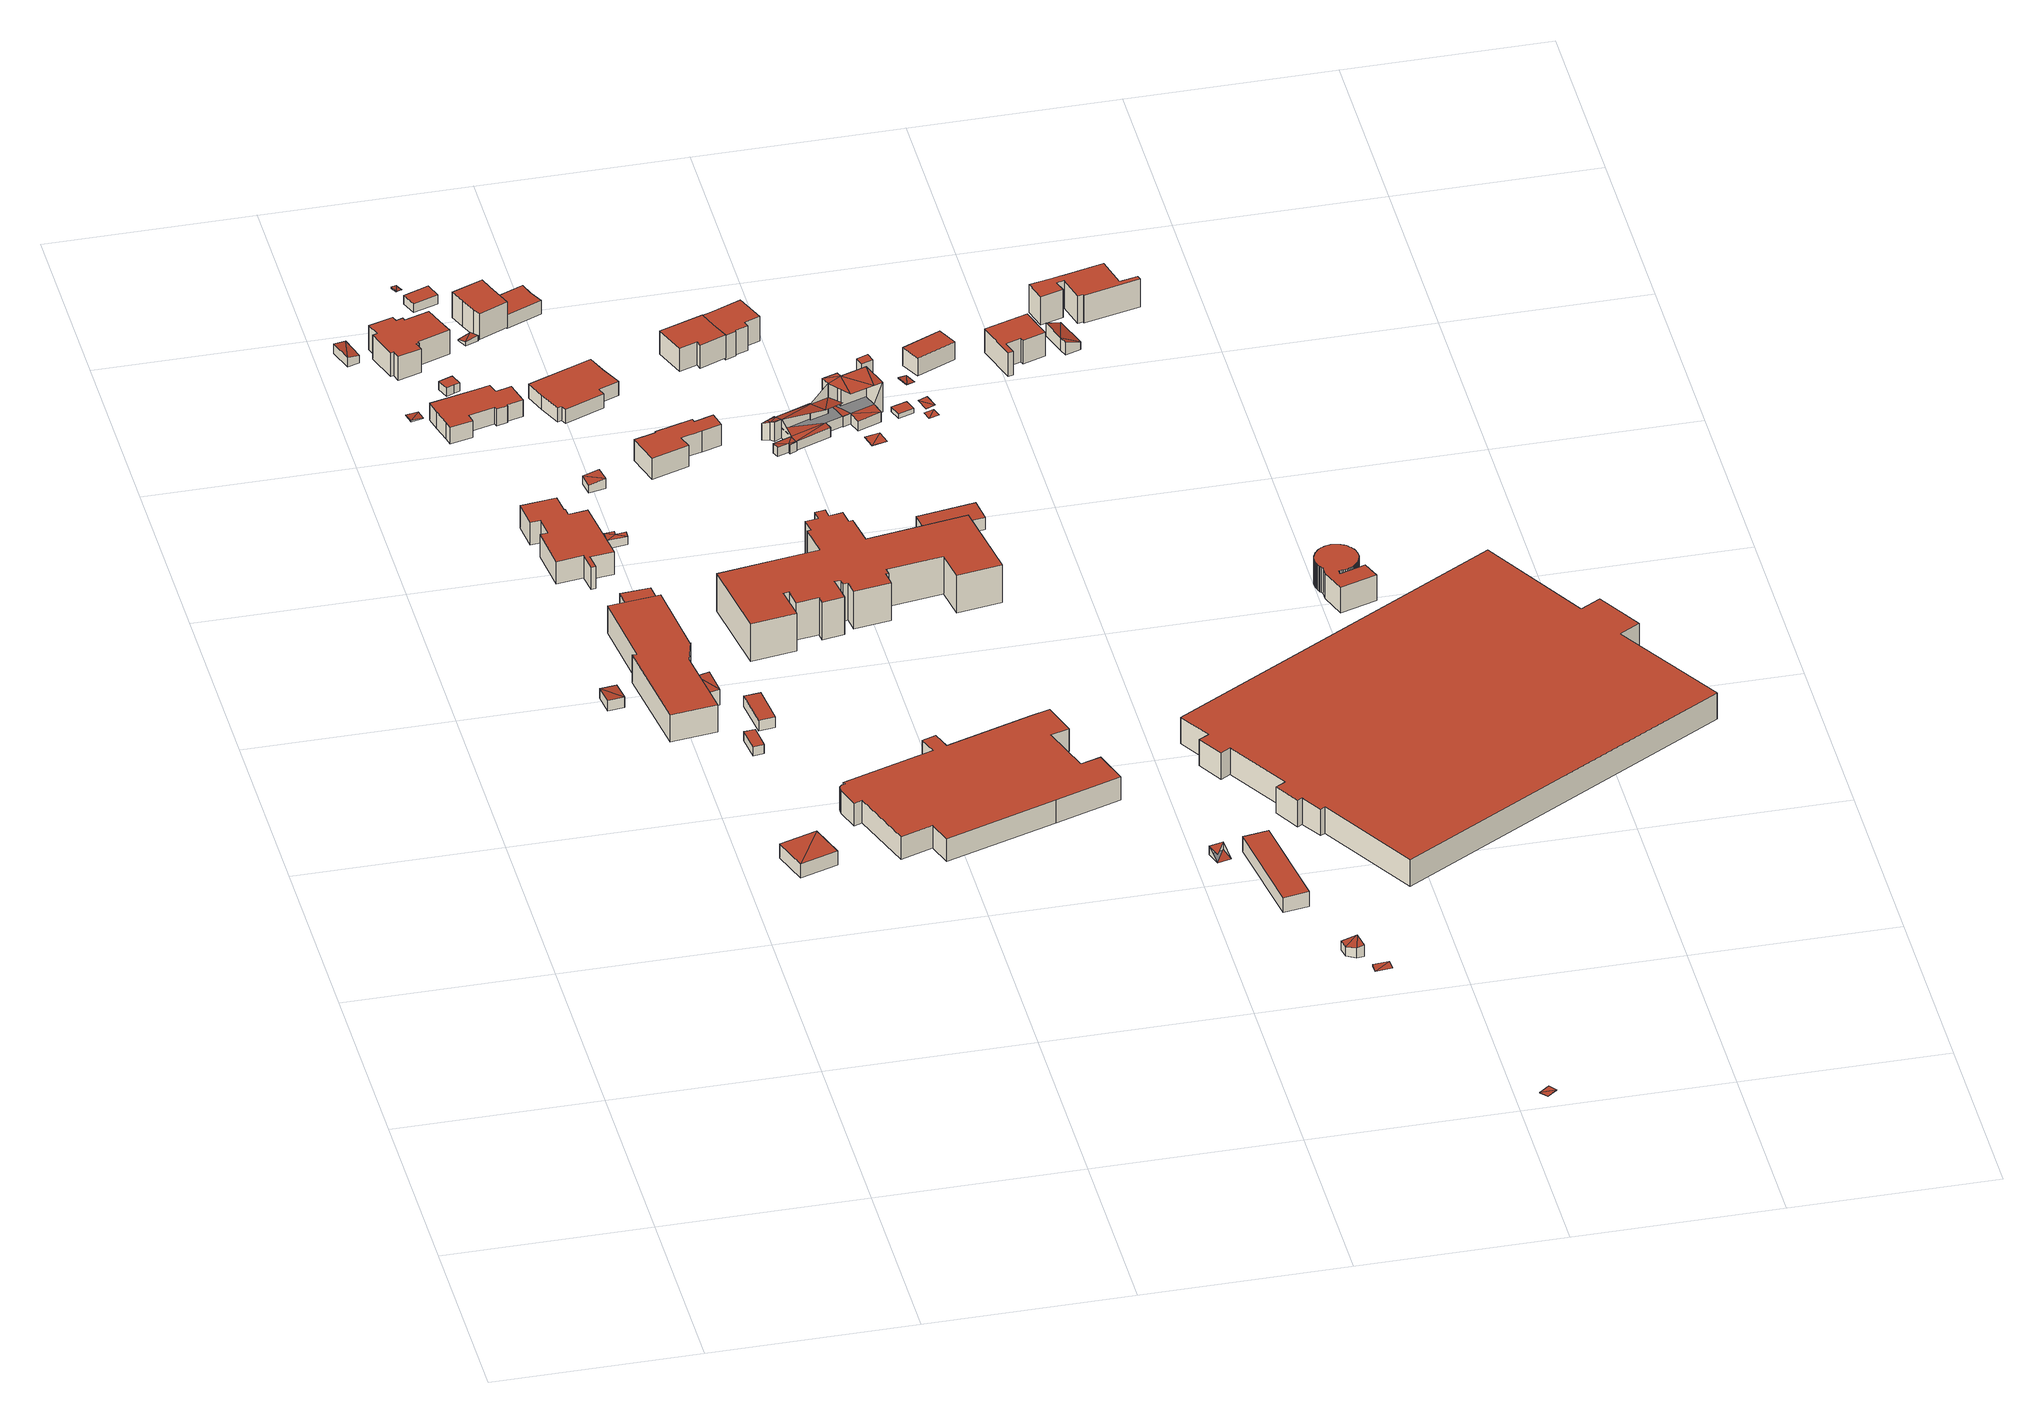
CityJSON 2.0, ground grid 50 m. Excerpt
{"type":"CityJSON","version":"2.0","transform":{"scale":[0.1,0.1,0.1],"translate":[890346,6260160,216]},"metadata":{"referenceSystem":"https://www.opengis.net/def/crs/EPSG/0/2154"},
"CityObjects":{
"building1":{"type":"Building","attributes":{"class":"Building"},"children":["building1-1"]},
"building1-1":{"type":"BuildingPart","parents":["building1"],"geometry":[{"type":"Solid","lod":"2.2","boundaries":[[[[0,1,2]],[[3,2,1]],[[4,5,6,7]],[[3,1,6,7]],[[1,0,5,6]],[[0,2,4,5]],[[2,3,7,4]]]],"semantics":{"surfaces":[{"type":"RoofSurface","rf_azimuth":97.78,"rf_slope":4.66},{"type":"GroundSurface"},{"type":"WallSurface","on_footprint_edge":true}],"values":[[0,0,1,2,2,2,2]]}}]},
"building2":{"type":"Building","attributes":{"class":"Building"},"children":["building2-1"]},
"building2-1":{"type":"BuildingPart","parents":["building2"],"geometry":[{"type":"Solid","lod":"2.2","boundaries":[[[[8,9,10]],[[11,8,10]],[[12,13,14,15]],[[10,9,14,15]],[[9,8,13,14]],[[8,11,12,13]],[[11,10,15,12]]]],"semantics":{"surfaces":[{"type":"RoofSurface","rf_azimuth":19.85,"rf_slope":8.14},{"type":"GroundSurface"},{"type":"WallSurface","on_footprint_edge":true}],"values":[[0,0,1,2,2,2,2]]}}]},
"building3":{"type":"Building","attributes":{"class":"Building"},"children":["building3-1"]},
"building3-1":{"type":"BuildingPart","parents":["building3"],"geometry":[{"type":"Solid","lod":"2.2","boundaries":[[[[16,17,18]],[[19,18,17]],[[20,21,22,23]],[[19,17,22,23]],[[17,16,21,22]],[[16,18,20,21]],[[18,19,23,20]]]],"semantics":{"surfaces":[{"type":"RoofSurface","rf_azimuth":332.41,"rf_slope":0.535},{"type":"GroundSurface"},{"type":"WallSurface","on_footprint_edge":true}],"values":[[0,0,1,2,2,2,2]]}}]},
"building4":{"type":"Building","attributes":{"class":"Building"},"children":["building4-1"]},
"building4-1":{"type":"BuildingPart","parents":["building4"],"geometry":[{"type":"Solid","lod":"2.2","boundaries":[[[[24,25,26]],[[27,24,26]],[[28,29,30,31]],[[26,25,30,31]],[[25,24,29,30]],[[24,27,28,29]],[[27,26,31,28]]]],"semantics":{"surfaces":[{"type":"RoofSurface","rf_azimuth":65.72,"rf_slope":3.97},{"type":"GroundSurface"},{"type":"WallSurface","on_footprint_edge":true}],"values":[[0,0,1,2,2,2,2]]}}]},
"building5":{"type":"Building","attributes":{"class":"Building"},"children":["building5-1"]},
"building5-1":{"type":"BuildingPart","parents":["building5"],"geometry":[{"type":"Solid","lod":"2.2","boundaries":[[[[32,33,34,35,36,37,38,39,40]],[[41,42,43,44,45,46,47,48,49]],[[49,48,39,40]],[[48,47,38,39]],[[47,46,37,38]],[[46,45,36,37]],[[45,44,35,36]],[[44,43,34,35]],[[43,42,33,34]],[[42,41,32,33]],[[41,49,40,32]]]],"semantics":{"surfaces":[{"type":"GroundSurface"},{"type":"RoofSurface"},{"type":"WallSurface","on_footprint_edge":true}],"values":[[0,1,2,2,2,2,2,2,2,2,2]]}}]},
"building6":{"type":"Building","attributes":{"class":"Building"},"children":["building6-1"]},
"building6-1":{"type":"BuildingPart","parents":["building6"],"geometry":[{"type":"Solid","lod":"2.2","boundaries":[[[[50,51,52,53,54,55,56,57,58,59,60,61,62,63,64,65]],[[66,67,68,69,70,71,72,73,74,75,76,77,78,79,80,81]],[[81,80,64,65]],[[80,79,63,64]],[[79,78,62,63]],[[78,77,61,62]],[[77,76,60,61]],[[76,75,59,60]],[[75,74,58,59]],[[74,73,57,58]],[[73,72,56,57]],[[72,71,55,56]],[[71,70,54,55]],[[70,69,53,54]],[[69,68,52,53]],[[68,67,51,52]],[[67,66,50,51]],[[66,81,65,50]]]],"semantics":{"surfaces":[{"type":"GroundSurface"},{"type":"RoofSurface"},{"type":"WallSurface","on_footprint_edge":true}],"values":[[0,1,2,2,2,2,2,2,2,2,2,2,2,2,2,2,2,2]]}}]},
"building7":{"type":"Building","attributes":{"class":"Building"},"children":["building7-1"]},
"building7-1":{"type":"BuildingPart","parents":["building7"],"geometry":[{"type":"Solid","lod":"2.2","boundaries":[[[[82,83,84,85]],[[86,87,88,89]],[[89,88,84,85]],[[88,87,83,84]],[[87,86,82,83]],[[86,89,85,82]]]],"semantics":{"surfaces":[{"type":"GroundSurface"},{"type":"RoofSurface"},{"type":"WallSurface","on_footprint_edge":true}],"values":[[0,1,2,2,2,2]]}}]},
"building8":{"type":"Building","attributes":{"class":"Building"},"children":["building8-1"]},
"building8-1":{"type":"BuildingPart","parents":["building8"],"geometry":[{"type":"Solid","lod":"2.2","boundaries":[[[[90,91,92]],[[93,90,92]],[[94,95,96,97]],[[92,91,96,97]],[[91,90,95,96]],[[90,93,94,95]],[[93,92,97,94]]]],"semantics":{"surfaces":[{"type":"RoofSurface","rf_azimuth":195.61,"rf_slope":5.98},{"type":"GroundSurface"},{"type":"WallSurface","on_footprint_edge":true}],"values":[[0,0,1,2,2,2,2]]}}]},
"building9":{"type":"Building","attributes":{"class":"Building"},"children":["building9-1"]},
"building9-1":{"type":"BuildingPart","parents":["building9"],"geometry":[{"type":"Solid","lod":"2.2","boundaries":[[[[98,99,100,101]],[[102,103,104,105]],[[105,104,100,101]],[[104,103,99,100]],[[103,102,98,99]],[[102,105,101,98]]]],"semantics":{"surfaces":[{"type":"GroundSurface"},{"type":"RoofSurface"},{"type":"WallSurface","on_footprint_edge":true}],"values":[[0,1,2,2,2,2]]}}]},
"building10":{"type":"Building","attributes":{"class":"Building"},"children":["building10-1"]},
"building10-1":{"type":"BuildingPart","parents":["building10"],"geometry":[{"type":"Solid","lod":"2.2","boundaries":[[[[106,107,108,109,110,111,112,113,114,115,116,117,118,119,120]],[[121,122,123,124,125,126,127,128,129,130,131,132,133,134,135]],[[135,134,119,120]],[[134,133,118,119]],[[133,132,117,118]],[[132,131,116,117]],[[131,130,115,116]],[[130,129,114,115]],[[129,128,113,114]],[[128,127,112,113]],[[127,126,111,112]],[[126,125,110,111]],[[125,124,109,110]],[[124,123,108,109]],[[123,122,107,108]],[[122,121,106,107]],[[121,135,120,106]]]],"semantics":{"surfaces":[{"type":"GroundSurface"},{"type":"RoofSurface"},{"type":"WallSurface","on_footprint_edge":true}],"values":[[0,1,2,2,2,2,2,2,2,2,2,2,2,2,2,2,2]]}}]},
"building11":{"type":"Building","attributes":{"class":"Building"},"children":["building11-1"]},
"building11-1":{"type":"BuildingPart","parents":["building11"],"geometry":[{"type":"Solid","lod":"2.2","boundaries":[[[[136,137,138,139,140,141,142,143,144,145,146,147,148,149,150,151,152]],[[153,154,155,156,157,158,159,160,161,162,163,164,165,166,167,168,169]],[[169,168,151,152]],[[168,167,150,151]],[[167,166,149,150]],[[166,165,148,149]],[[165,164,147,148]],[[164,163,146,147]],[[163,162,145,146]],[[162,161,144,145]],[[161,160,143,144]],[[160,159,142,143]],[[159,158,141,142]],[[158,157,140,141]],[[157,156,139,140]],[[156,155,138,139]],[[155,154,137,138]],[[154,153,136,137]],[[153,169,152,136]]]],"semantics":{"surfaces":[{"type":"GroundSurface"},{"type":"RoofSurface"},{"type":"WallSurface","on_footprint_edge":true}],"values":[[0,1,2,2,2,2,2,2,2,2,2,2,2,2,2,2,2,2,2]]}}]},
"building12":{"type":"Building","attributes":{"class":"Building"},"children":["building12-1"]},
"building12-1":{"type":"BuildingPart","parents":["building12"],"geometry":[{"type":"Solid","lod":"2.2","boundaries":[[[[170,171,172,173,174,175]],[[176,177,178,179,180,181]],[[181,180,174,175]],[[180,179,173,174]],[[179,178,172,173]],[[178,177,171,172]],[[177,176,170,171]],[[176,181,175,170]]]],"semantics":{"surfaces":[{"type":"GroundSurface"},{"type":"RoofSurface"},{"type":"WallSurface","on_footprint_edge":true}],"values":[[0,1,2,2,2,2,2,2]]}}]},
"building13":{"type":"Building","attributes":{"class":"Building"},"children":["building13-1"]},
"building13-1":{"type":"BuildingPart","parents":["building13"],"geometry":[{"type":"Solid","lod":"2.2","boundaries":[[[[182,183,184,185]],[[186,187,188,189]],[[189,188,184,185]],[[188,187,183,184]],[[187,186,182,183]],[[186,189,185,182]]]],"semantics":{"surfaces":[{"type":"GroundSurface"},{"type":"RoofSurface"},{"type":"WallSurface","on_footprint_edge":true}],"values":[[0,1,2,2,2,2]]}}]},
"building14":{"type":"Building","attributes":{"class":"Building"},"children":["building14-1"]},
"building14-1":{"type":"BuildingPart","parents":["building14"],"geometry":[{"type":"Solid","lod":"2.2","boundaries":[[[[190,191,192]],[[193,192,191]],[[194,192,195]],[[193,195,192]],[[196,197,198,199,200,201]],[[193,191,200,201]],[[191,190,199,200]],[[190,192,198,199]],[[192,194,197,198]],[[194,195,196,197]],[[195,193,201,196]]]],"semantics":{"surfaces":[{"type":"RoofSurface","rf_azimuth":277.29,"rf_slope":13.45},{"type":"GroundSurface"},{"type":"WallSurface","on_footprint_edge":true}],"values":[[0,0,0,0,1,2,2,2,2,2,2]]}}]},
"building15":{"type":"Building","attributes":{"class":"Building"},"children":["building15-1"]},
"building15-1":{"type":"BuildingPart","parents":["building15"],"geometry":[{"type":"Solid","lod":"2.2","boundaries":[[[[202,203,204]],[[205,202,204]],[[206,207,208,209]],[[204,203,208,209]],[[203,202,207,208]],[[202,205,206,207]],[[205,204,209,206]]]],"semantics":{"surfaces":[{"type":"RoofSurface","rf_azimuth":346.19,"rf_slope":13.43},{"type":"GroundSurface"},{"type":"WallSurface","on_footprint_edge":true}],"values":[[0,0,1,2,2,2,2]]}}]},
"building16":{"type":"Building","attributes":{"class":"Building"},"children":["building16-1"]},
"building16-1":{"type":"BuildingPart","parents":["building16"],"geometry":[{"type":"Solid","lod":"2.2","boundaries":[[[[210,211,212,213]],[[214,215,216,217]],[[217,216,212,213]],[[216,215,211,212]],[[215,214,210,211]],[[214,217,213,210]]]],"semantics":{"surfaces":[{"type":"GroundSurface"},{"type":"RoofSurface"},{"type":"WallSurface","on_footprint_edge":true}],"values":[[0,1,2,2,2,2]]}}]},
"building17":{"type":"Building","attributes":{"class":"Building"},"children":["building17-1"]},
"building17-1":{"type":"BuildingPart","parents":["building17"],"geometry":[{"type":"Solid","lod":"2.2","boundaries":[[[[218,219,220]],[[221,220,219]],[[222,223,224,225]],[[221,219,224,225]],[[219,218,223,224]],[[218,220,222,223]],[[220,221,225,222]]]],"semantics":{"surfaces":[{"type":"RoofSurface","rf_azimuth":196.3,"rf_slope":8.79},{"type":"GroundSurface"},{"type":"WallSurface","on_footprint_edge":true}],"values":[[0,0,1,2,2,2,2]]}}]},
"building18":{"type":"Building","attributes":{"class":"Building"},"children":["building18-1"]},
"building18-1":{"type":"BuildingPart","parents":["building18"],"geometry":[{"type":"Solid","lod":"2.2","boundaries":[[[[226,227,228]],[[229,228,227]],[[230,231,232,233]],[[229,227,232,233]],[[227,226,231,232]],[[226,228,230,231]],[[228,229,233,230]]]],"semantics":{"surfaces":[{"type":"RoofSurface","rf_azimuth":140.01,"rf_slope":16.34},{"type":"GroundSurface"},{"type":"WallSurface","on_footprint_edge":true}],"values":[[0,0,1,2,2,2,2]]}}]},
"building19":{"type":"Building","attributes":{"class":"Building"},"children":["building19-1"]},
"building19-1":{"type":"BuildingPart","parents":["building19"],"geometry":[{"type":"Solid","lod":"2.2","boundaries":[[[[234,235,236,237,238,239,240]],[[241,242,243,244,245,246,247]],[[247,246,239,240]],[[246,245,238,239]],[[245,244,237,238]],[[244,243,236,237]],[[243,242,235,236]],[[242,241,234,235]],[[241,247,240,234]]]],"semantics":{"surfaces":[{"type":"GroundSurface"},{"type":"RoofSurface"},{"type":"WallSurface","on_footprint_edge":true}],"values":[[0,1,2,2,2,2,2,2,2]]}}]},
"building20":{"type":"Building","attributes":{"class":"Building"},"children":["building20-1"]},
"building20-1":{"type":"BuildingPart","parents":["building20"],"geometry":[{"type":"Solid","lod":"2.2","boundaries":[[[[248,249,250,251,252,253,254,255,256,257]],[[258,259,260,261,262,263,264,265,266,267]],[[267,266,256,257]],[[266,265,255,256]],[[265,264,254,255]],[[264,263,253,254]],[[263,262,252,253]],[[262,261,251,252]],[[261,260,250,251]],[[260,259,249,250]],[[259,258,248,249]],[[258,267,257,248]]]],"semantics":{"surfaces":[{"type":"GroundSurface"},{"type":"RoofSurface"},{"type":"WallSurface","on_footprint_edge":true}],"values":[[0,1,2,2,2,2,2,2,2,2,2,2]]}}]},
"building21":{"type":"Building","attributes":{"class":"Building"},"children":["building21-1"]},
"building21-1":{"type":"BuildingPart","parents":["building21"],"geometry":[{"type":"Solid","lod":"2.2","boundaries":[[[[268,269,270,271,272]],[[273,274,275,276,277]],[[277,276,271,272]],[[276,275,270,271]],[[275,274,269,270]],[[274,273,268,269]],[[273,277,272,268]]]],"semantics":{"surfaces":[{"type":"GroundSurface"},{"type":"RoofSurface"},{"type":"WallSurface","on_footprint_edge":true}],"values":[[0,1,2,2,2,2,2]]}}]},
"building22":{"type":"Building","attributes":{"class":"Building"},"children":["building22-1"]},
"building22-1":{"type":"BuildingPart","parents":["building22"],"geometry":[{"type":"Solid","lod":"2.2","boundaries":[[[[278,279,280,281,282,283,284,285,286,287,288,289,290,291,292,293,294,295,296,297,298,299,300,301,302]],[[303,304,305,306,307,308,309,310,311,312,313,314,315,316,317,318,319,320,321,322,323,324,325,326,327]],[[327,326,301,302]],[[326,325,300,301]],[[325,324,299,300]],[[324,323,298,299]],[[323,322,297,298]],[[322,321,296,297]],[[321,320,295,296]],[[320,319,294,295]],[[319,318,293,294]],[[318,317,292,293]],[[317,316,291,292]],[[316,315,290,291]],[[315,314,289,290]],[[314,313,288,289]],[[313,312,287,288]],[[312,311,286,287]],[[311,310,285,286]],[[310,309,284,285]],[[309,308,283,284]],[[308,307,282,283]],[[307,306,281,282]],[[306,305,280,281]],[[305,304,279,280]],[[304,303,278,279]],[[303,327,302,278]]]],"semantics":{"surfaces":[{"type":"GroundSurface"},{"type":"RoofSurface"},{"type":"WallSurface","on_footprint_edge":true}],"values":[[0,1,2,2,2,2,2,2,2,2,2,2,2,2,2,2,2,2,2,2,2,2,2,2,2,2,2]]}}]},
"building23":{"type":"Building","attributes":{"class":"Building"},"children":["building23-1"]},
"building23-1":{"type":"BuildingPart","parents":["building23"],"geometry":[{"type":"Solid","lod":"2.2","boundaries":[[[[328,329,330,331,332,333,334,335,336,337,338]],[[339,340,341,342,343,344,345,346,347,348,349]],[[349,348,337,338]],[[348,347,336,337]],[[347,346,335,336]],[[346,345,334,335]],[[345,344,333,334]],[[344,343,332,333]],[[343,342,331,332]],[[342,341,330,331]],[[341,340,329,330]],[[340,339,328,329]],[[339,349,338,328]]]],"semantics":{"surfaces":[{"type":"GroundSurface"},{"type":"RoofSurface"},{"type":"WallSurface","on_footprint_edge":true}],"values":[[0,1,2,2,2,2,2,2,2,2,2,2,2]]}}]},
"building24":{"type":"Building","attributes":{"class":"Building"},"children":["building24-1"]},
"building24-1":{"type":"BuildingPart","parents":["building24"],"geometry":[{"type":"Solid","lod":"2.2","boundaries":[[[[350,351,352,353,354,355,356,357,358,359,360,361,362,363,364,365,366,367,368,369,370,371,372,373,374,375,376,377,378,379,380,381,382,383]],[[384,385,386,387,388,389,390,391,392,393,394,395,396,397,398,399,400,401,402,403,404,405,406,407,408,409,410,411,412,413,414,415,416,417]],[[417,416,382,383]],[[416,415,381,382]],[[415,414,380,381]],[[414,413,379,380]],[[413,412,378,379]],[[412,411,377,378]],[[411,410,376,377]],[[410,409,375,376]],[[409,408,374,375]],[[408,407,373,374]],[[407,406,372,373]],[[406,405,371,372]],[[405,404,370,371]],[[404,403,369,370]],[[403,402,368,369]],[[402,401,367,368]],[[401,400,366,367]],[[400,399,365,366]],[[399,398,364,365]],[[398,397,363,364]],[[397,396,362,363]],[[396,395,361,362]],[[395,394,360,361]],[[394,393,359,360]],[[393,392,358,359]],[[392,391,357,358]],[[391,390,356,357]],[[390,389,355,356]],[[389,388,354,355]],[[388,387,353,354]],[[387,386,352,353]],[[386,385,351,352]],[[385,384,350,351]],[[384,417,383,350]]]],"semantics":{"surfaces":[{"type":"GroundSurface"},{"type":"RoofSurface"},{"type":"WallSurface","on_footprint_edge":true}],"values":[[0,1,2,2,2,2,2,2,2,2,2,2,2,2,2,2,2,2,2,2,2,2,2,2,2,2,2,2,2,2,2,2,2,2,2,2]]}}]},
"building25":{"type":"Building","attributes":{"class":"Building"},"children":["building25-1"]},
"building25-1":{"type":"BuildingPart","parents":["building25"],"geometry":[{"type":"Solid","lod":"2.2","boundaries":[[[[418,419,420,421,422,423,424]],[[425,426,427,428,429,430,431]],[[431,430,423,424]],[[430,429,422,423]],[[429,428,421,422]],[[428,427,420,421]],[[427,426,419,420]],[[426,425,418,419]],[[425,431,424,418]]]],"semantics":{"surfaces":[{"type":"GroundSurface"},{"type":"RoofSurface"},{"type":"WallSurface","on_footprint_edge":true}],"values":[[0,1,2,2,2,2,2,2,2]]}}]},
"building26":{"type":"Building","attributes":{"class":"Building"},"children":["building26-1"]},
"building26-1":{"type":"BuildingPart","parents":["building26"],"geometry":[{"type":"Solid","lod":"2.2","boundaries":[[[[432,433,434]],[[435,432,436]],[[434,436,432]],[[437,434,433]],[[438,439,440,441,442,443]],[[437,433,442,443]],[[433,432,441,442]],[[432,435,440,441]],[[435,436,439,440]],[[436,434,438,439]],[[434,437,443,438]]]],"semantics":{"surfaces":[{"type":"RoofSurface","rf_azimuth":38.05,"rf_slope":1.56},{"type":"GroundSurface"},{"type":"WallSurface","on_footprint_edge":true}],"values":[[0,0,0,0,1,2,2,2,2,2,2]]}}]},
"building27":{"type":"Building","attributes":{"class":"Building"},"children":["building27-1"]},
"building27-1":{"type":"BuildingPart","parents":["building27"],"geometry":[{"type":"Solid","lod":"2.2","boundaries":[[[[444,445,446,447,448,449,450,451,452,453]],[[454,455,456,457,458,459,460,461,462,463]],[[463,462,452,453]],[[462,461,451,452]],[[461,460,450,451]],[[460,459,449,450]],[[459,458,448,449]],[[458,457,447,448]],[[457,456,446,447]],[[456,455,445,446]],[[455,454,444,445]],[[454,463,453,444]]]],"semantics":{"surfaces":[{"type":"GroundSurface"},{"type":"RoofSurface"},{"type":"WallSurface","on_footprint_edge":true}],"values":[[0,1,2,2,2,2,2,2,2,2,2,2]]}}]},
"building28":{"type":"Building","attributes":{"class":"Building"},"children":["building28-1"]},
"building28-1":{"type":"BuildingPart","parents":["building28"],"geometry":[{"type":"MultiSurface","lod":"2.2","boundaries":[[[464,465,466]],[[467,468,469]],[[470,464,465,471]],[[469,465,471]],[[467,470,464]],[[467,469,471,470]]],"semantics":{"surfaces":[{"type":"RoofSurface","rf_azimuth":292.43,"rf_slope":3.15},{"type":"RoofSurface","rf_azimuth":84.95,"rf_slope":1.72},{"type":"GroundSurface"},{"type":"WallSurface","on_footprint_edge":true}],"values":[0,1,2,3,3,3]}}]},
"building29":{"type":"Building","attributes":{"class":"Building"},"children":["building29-1"]},
"building29-1":{"type":"BuildingPart","parents":["building29"],"geometry":[{"type":"MultiSurface","lod":"2.2","boundaries":[[[472,473,474]],[[475,474,473]],[[476,477,478]],[[474,478,477]],[[479,480,481]],[[482,481,480]],[[474,483,478]],[[483,474,475]],[[484,480,485]],[[486,485,480]],[[487,488,489]],[[490,491,492]],[[492,491,493]],[[494,492,495]],[[495,492,496]],[[497,496,493]],[[498,496,497]],[[492,493,496]],[[493,491,499]],[[500,501,502]],[[503,500,504]],[[505,504,506]],[[506,504,502]],[[507,506,502]],[[489,488,501]],[[500,502,504]],[[508,502,501]],[[501,500,489]],[[509,510,511,512,513,514,515,516,517,518,519,520,521,522,523,524,525,526,527,528,529,530,531,532,533,534,535,536,537,538]],[[475,473,537,538]],[[473,472,536,537]],[[472,474,535,536]],[[474,477,534,535]],[[477,476,533,534]],[[476,479,532,533]],[[479,481,531,532]],[[481,482,530,531]],[[482,480,529,530]],[[480,484,528,529]],[[484,485,527,528]],[[485,491,526,527]],[[491,490,525,526]],[[490,492,524,525]],[[492,494,523,524]],[[494,495,522,523]],[[495,496,521,522]],[[496,498,520,521]],[[498,497,519,520]],[[497,493,518,519]],[[493,500,517,518]],[[500,503,516,517]],[[503,504,515,516]],[[504,505,514,515]],[[505,506,513,514]],[[506,507,512,513]],[[507,502,511,512]],[[502,508,510,511]],[[508,501,509,510]],[[501,475,538,509]]],"semantics":{"surfaces":[{"type":"RoofSurface","rf_azimuth":333.75,"rf_slope":0.345},{"type":"RoofSurface","rf_azimuth":268.95,"rf_slope":2.36},{"type":"RoofSurface","rf_azimuth":111.03,"rf_slope":18.7},{"type":"GroundSurface"},{"type":"WallSurface","on_footprint_edge":true}],"values":[0,0,0,0,1,1,0,0,1,1,2,1,1,1,1,1,1,1,1,2,2,2,2,2,2,2,2,2,3,4,4,4,4,4,4,4,4,4,4,4,4,4,4,4,4,4,4,4,4,4,4,4,4,4,4,4,4,4,4]}}]},
"building30":{"type":"Building","attributes":{"class":"Building"},"children":["building30-1"]},
"building30-1":{"type":"BuildingPart","parents":["building30"],"geometry":[{"type":"Solid","lod":"2.2","boundaries":[[[[539,540,541,542]],[[543,544,545,546]],[[546,545,541,542]],[[545,544,540,541]],[[544,543,539,540]],[[543,546,542,539]]]],"semantics":{"surfaces":[{"type":"GroundSurface"},{"type":"RoofSurface"},{"type":"WallSurface","on_footprint_edge":true}],"values":[[0,1,2,2,2,2]]}}]},
"building31":{"type":"Building","attributes":{"class":"Building"},"children":["building31-1"]},
"building31-1":{"type":"BuildingPart","parents":["building31"],"geometry":[{"type":"Solid","lod":"2.2","boundaries":[[[[547,548,549]],[[550,547,549]],[[551,549,548]],[[552,553,554,555,556]],[[551,548,555,556]],[[548,547,554,555]],[[547,550,553,554]],[[550,549,552,553]],[[549,551,556,552]]]],"semantics":{"surfaces":[{"type":"RoofSurface","rf_azimuth":191.04,"rf_slope":10.01},{"type":"GroundSurface"},{"type":"WallSurface","on_footprint_edge":true}],"values":[[0,0,0,1,2,2,2,2,2]]}}]},
"building32":{"type":"Building","attributes":{"class":"Building"},"children":["building32-1"]},
"building32-1":{"type":"BuildingPart","parents":["building32"],"geometry":[{"type":"Solid","lod":"2.2","boundaries":[[[[557,558,559,560]],[[561,562,563,564]],[[564,563,559,560]],[[563,562,558,559]],[[562,561,557,558]],[[561,564,560,557]]]],"semantics":{"surfaces":[{"type":"GroundSurface"},{"type":"RoofSurface"},{"type":"WallSurface","on_footprint_edge":true}],"values":[[0,1,2,2,2,2]]}}]},
"building33":{"type":"Building","attributes":{"class":"Building"},"children":["building33-1"]},
"building33-1":{"type":"BuildingPart","parents":["building33"],"geometry":[{"type":"Solid","lod":"2.2","boundaries":[[[[565,566,567]],[[568,567,566]],[[567,569,570,568]],[[566,570,568]],[[566,565,569,570]],[[565,567,569]]]],"semantics":{"surfaces":[{"type":"RoofSurface","rf_azimuth":17.68,"rf_slope":1.48},{"type":"GroundSurface"},{"type":"WallSurface","on_footprint_edge":true}],"values":[[0,0,1,2,2,2]]}}]},
"building34":{"type":"Building","attributes":{"class":"Building"},"children":["building34-1"]},
"building34-1":{"type":"BuildingPart","parents":["building34"],"geometry":[{"type":"Solid","lod":"2.2","boundaries":[[[[571,572,573]],[[574,573,572]],[[575,576,572,574]],[[571,576,572]],[[571,573,575,576]],[[573,574,575]]]],"semantics":{"surfaces":[{"type":"RoofSurface","rf_azimuth":277.2,"rf_slope":9.23},{"type":"GroundSurface"},{"type":"WallSurface","on_footprint_edge":true}],"values":[[0,0,1,2,2,2]]}}]},
"building35":{"type":"Building","attributes":{"class":"Building"},"children":["building35-1"]},
"building35-1":{"type":"BuildingPart","parents":["building35"],"geometry":[{"type":"Solid","lod":"2.2","boundaries":[[[[577,578,579,580]],[[581,582,583,584]],[[584,583,579,580]],[[583,582,578,579]],[[582,581,577,578]],[[581,584,580,577]]]],"semantics":{"surfaces":[{"type":"GroundSurface"},{"type":"RoofSurface"},{"type":"WallSurface","on_footprint_edge":true}],"values":[[0,1,2,2,2,2]]}}]},
"building36":{"type":"Building","attributes":{"class":"Building"},"children":["building36-1"]},
"building36-1":{"type":"BuildingPart","parents":["building36"],"geometry":[{"type":"Solid","lod":"2.2","boundaries":[[[[585,586,587]],[[588,585,587]],[[589,590,591,592]],[[587,586,591,592]],[[586,585,590,591]],[[585,588,589,590]],[[588,587,592,589]]]],"semantics":{"surfaces":[{"type":"RoofSurface","rf_azimuth":48.36,"rf_slope":1.05},{"type":"GroundSurface"},{"type":"WallSurface","on_footprint_edge":true}],"values":[[0,0,1,2,2,2,2]]}}]},
"building37":{"type":"Building","attributes":{"class":"Building"},"children":["building37-1"]},
"building37-1":{"type":"BuildingPart","parents":["building37"],"geometry":[{"type":"Solid","lod":"2.2","boundaries":[[[[593,594,595,596]],[[597,598,599,600]],[[600,599,595,596]],[[599,598,594,595]],[[598,597,593,594]],[[597,600,596,593]]]],"semantics":{"surfaces":[{"type":"GroundSurface"},{"type":"RoofSurface"},{"type":"WallSurface","on_footprint_edge":true}],"values":[[0,1,2,2,2,2]]}}]},
"building38":{"type":"Building","attributes":{"class":"Building"},"children":["building38-1"]},
"building38-1":{"type":"BuildingPart","parents":["building38"],"geometry":[{"type":"Solid","lod":"2.2","boundaries":[[[[601,602,603]],[[604,601,603]],[[605,601,606,607]],[[603,602,606,607]],[[602,601,606]],[[604,605,601]],[[604,603,607,605]]]],"semantics":{"surfaces":[{"type":"RoofSurface","rf_azimuth":6.1,"rf_slope":6.39},{"type":"GroundSurface"},{"type":"WallSurface","on_footprint_edge":true}],"values":[[0,0,1,2,2,2,2]]}}]},
"building39":{"type":"Building","attributes":{"class":"Building"},"children":["building39-1"]},
"building39-1":{"type":"BuildingPart","parents":["building39"],"geometry":[{"type":"MultiSurface","lod":"2.2","boundaries":[[[608,609,610]],[[611,610,609]],[[610,608,609,611]]],"semantics":{"surfaces":[{"type":"RoofSurface","rf_azimuth":285.58,"rf_slope":0.466},{"type":"GroundSurface"}],"values":[0,0,1]}}]},
"building40":{"type":"Building","attributes":{"class":"Building"},"children":["building40-1"]},
"building40-1":{"type":"BuildingPart","parents":["building40"],"geometry":[{"type":"Solid","lod":"2.2","boundaries":[[[[612,613,614]],[[615,614,613]],[[616,617,613,615]],[[612,617,613]],[[612,614,616,617]],[[614,615,616]]]],"semantics":{"surfaces":[{"type":"RoofSurface","rf_azimuth":197.64,"rf_slope":3.92},{"type":"GroundSurface"},{"type":"WallSurface","on_footprint_edge":true}],"values":[[0,0,1,2,2,2]]}}]},
"building41":{"type":"Building","attributes":{"class":"Building"},"children":["building41-1"]},
"building41-1":{"type":"BuildingPart","parents":["building41"],"geometry":[{"type":"Solid","lod":"2.2","boundaries":[[[[618,619,620,621]],[[622,623,624,625]],[[625,624,620,621]],[[624,623,619,620]],[[623,622,618,619]],[[622,625,621,618]]]],"semantics":{"surfaces":[{"type":"GroundSurface"},{"type":"RoofSurface"},{"type":"WallSurface","on_footprint_edge":true}],"values":[[0,1,2,2,2,2]]}}]},
"building42":{"type":"Building","attributes":{"class":"Building"},"children":["building42-1"]},
"building42-1":{"type":"BuildingPart","parents":["building42"],"geometry":[{"type":"Solid","lod":"2.2","boundaries":[[[[626,627,628,629,630,631,632,633]],[[634,635,636,637,638,639,640,641]],[[641,640,632,633]],[[640,639,631,632]],[[639,638,630,631]],[[638,637,629,630]],[[637,636,628,629]],[[636,635,627,628]],[[635,634,626,627]],[[634,641,633,626]]]],"semantics":{"surfaces":[{"type":"GroundSurface"},{"type":"RoofSurface"},{"type":"WallSurface","on_footprint_edge":true}],"values":[[0,1,2,2,2,2,2,2,2,2]]}}]},
"building43":{"type":"Building","attributes":{"class":"Building"},"children":["building43-1"]},
"building43-1":{"type":"BuildingPart","parents":["building43"],"geometry":[{"type":"Solid","lod":"2.2","boundaries":[[[[642,643,644]],[[645,644,643]],[[646,644,645]],[[647,648,649,650,651]],[[645,643,650,651]],[[643,642,649,650]],[[642,644,648,649]],[[644,646,647,648]],[[646,645,651,647]]]],"semantics":{"surfaces":[{"type":"RoofSurface","rf_azimuth":13.8,"rf_slope":16.53},{"type":"GroundSurface"},{"type":"WallSurface","on_footprint_edge":true}],"values":[[0,0,0,1,2,2,2,2,2]]}}]},
"building44":{"type":"Building","attributes":{"class":"Building"},"children":["building44-1"]},
"building44-1":{"type":"BuildingPart","parents":["building44"],"geometry":[{"type":"Solid","lod":"2.2","boundaries":[[[[652,653,654,655,656,657,658,659,660,661,662,663,664,665,666,667,668,669]],[[670,671,672,673,674,675,676,677,678,679,680,681,682,683,684,685,686,687]],[[687,686,668,669]],[[686,685,667,668]],[[685,684,666,667]],[[684,683,665,666]],[[683,682,664,665]],[[682,681,663,664]],[[681,680,662,663]],[[680,679,661,662]],[[679,678,660,661]],[[678,677,659,660]],[[677,676,658,659]],[[676,675,657,658]],[[675,674,656,657]],[[674,673,655,656]],[[673,672,654,655]],[[672,671,653,654]],[[671,670,652,653]],[[670,687,669,652]]]],"semantics":{"surfaces":[{"type":"GroundSurface"},{"type":"RoofSurface"},{"type":"WallSurface","on_footprint_edge":true}],"values":[[0,1,2,2,2,2,2,2,2,2,2,2,2,2,2,2,2,2,2,2]]}}]},
"building45":{"type":"Building","attributes":{"class":"Building"},"children":["building45-1"]},
"building45-1":{"type":"BuildingPart","parents":["building45"],"geometry":[{"type":"Solid","lod":"2.2","boundaries":[[[[688,689,690,691,692,693,694,695,696,697,698,699,700,701,702,703]],[[704,705,706,707,708,709,710,711,712,713,714,715,716,717,718,719]],[[719,718,702,703]],[[718,717,701,702]],[[717,716,700,701]],[[716,715,699,700]],[[715,714,698,699]],[[714,713,697,698]],[[713,712,696,697]],[[712,711,695,696]],[[711,710,694,695]],[[710,709,693,694]],[[709,708,692,693]],[[708,707,691,692]],[[707,706,690,691]],[[706,705,689,690]],[[705,704,688,689]],[[704,719,703,688]]]],"semantics":{"surfaces":[{"type":"GroundSurface"},{"type":"RoofSurface"},{"type":"WallSurface","on_footprint_edge":true}],"values":[[0,1,2,2,2,2,2,2,2,2,2,2,2,2,2,2,2,2]]}}]},
"building46":{"type":"Building","attributes":{"class":"Building"},"children":["building46-1"]},
"building46-1":{"type":"BuildingPart","parents":["building46"],"geometry":[{"type":"Solid","lod":"2.2","boundaries":[[[[720,721,722,723,724,725,726,727,728,729,730,731,732,733,734,735,736,737,738,739,740,741,742,743,744,745,746,747,748,749,750,751,752,753,754,755,756,757,758,759,760,761,762,763,764,765,766,767,768,769,770,771,772,773,774,775,776,777,778,779,780,781,782,783,784,785,786,787,788,789]],[[790,791,792,793,794,795,796,797,798,799,800,801,802,803,804,805,806,807,808,809,810,811,812,813,814,815,816,817,818,819,820,821,822,823,824,825,826,827,828,829,830,831,832,833,834,835,836,837,838,839,840,841,842,843,844,845,846,847,848,849,850,851,852,853,854,855,856,857,858,859]],[[859,858,788,789]],[[858,857,787,788]],[[857,856,786,787]],[[856,855,785,786]],[[855,854,784,785]],[[854,853,783,784]],[[853,852,782,783]],[[852,851,781,782]],[[851,850,780,781]],[[850,849,779,780]],[[849,848,778,779]],[[848,847,777,778]],[[847,846,776,777]],[[846,845,775,776]],[[845,844,774,775]],[[844,843,773,774]],[[843,842,772,773]],[[842,841,771,772]],[[841,840,770,771]],[[840,839,769,770]],[[839,838,768,769]],[[838,837,767,768]],[[837,836,766,767]],[[836,835,765,766]],[[835,834,764,765]],[[834,833,763,764]],[[833,832,762,763]],[[832,831,761,762]],[[831,830,760,761]],[[830,829,759,760]],[[829,828,758,759]],[[828,827,757,758]],[[827,826,756,757]],[[826,825,755,756]],[[825,824,754,755]],[[824,823,753,754]],[[823,822,752,753]],[[822,821,751,752]],[[821,820,750,751]],[[820,819,749,750]],[[819,818,748,749]],[[818,817,747,748]],[[817,816,746,747]],[[816,815,745,746]],[[815,814,744,745]],[[814,813,743,744]],[[813,812,742,743]],[[812,811,741,742]],[[811,810,740,741]],[[810,809,739,740]],[[809,808,738,739]],[[808,807,737,738]],[[807,806,736,737]],[[806,805,735,736]],[[805,804,734,735]],[[804,803,733,734]],[[803,802,732,733]],[[802,801,731,732]],[[801,800,730,731]],[[800,799,729,730]],[[799,798,728,729]],[[798,797,727,728]],[[797,796,726,727]],[[796,795,725,726]],[[795,794,724,725]],[[794,793,723,724]],[[793,792,722,723]],[[792,791,721,722]],[[791,790,720,721]],[[790,859,789,720]]]],"semantics":{"surfaces":[{"type":"GroundSurface"},{"type":"RoofSurface"},{"type":"WallSurface","on_footprint_edge":true}],"values":[[0,1,2,2,2,2,2,2,2,2,2,2,2,2,2,2,2,2,2,2,2,2,2,2,2,2,2,2,2,2,2,2,2,2,2,2,2,2,2,2,2,2,2,2,2,2,2,2,2,2,2,2,2,2,2,2,2,2,2,2,2,2,2,2,2,2,2,2,2,2,2,2]]}}]}
},
"vertices":[
[347,1896,121],[307,1891,121],[353,1843,125],[313,1838,125],[353,1843,95],[347,1896,95],[307,1891,95],[313,1838,95],
[27,3208,161],[56,3217,156],[38,3277,156],[8,3267,160],[8,3267,134],[27,3208,134],[56,3217,134],[38,3277,134],
[578,1261,89],[607,1176,88],[670,1292,88],[699,1206,88],[670,1292,50],[578,1261,50],[607,1176,50],[699,1206,50],
[143,3003,135],[113,2997,136],[119,2970,138],[149,2977,136],[149,2977,134],[143,3003,134],[113,2997,134],[119,2970,134],
[383,2143,87],[406,1946,87],[394,1945,87],[426,1702,87],[539,1715,87],[515,1899,87],[533,1961,87],[531,1961,87],[509,2157,87],[383,2143,162],[406,1946,162],[394,1945,162],[426,1702,162],[539,1715,162],[515,1899,162],[533,1961,162],[531,1961,162],[509,2157,162],
[380,2296,100],[391,2297,100],[386,2335,100],[444,2341,100],[422,2512,100],[375,2506,100],[373,2526,100],[370,2525,100],[364,2574,100],[278,2563,100],[285,2494,100],[310,2497,100],[316,2447,100],[296,2445,100],[308,2334,100],[374,2343,100],[380,2296,162],[391,2297,162],[386,2335,162],[444,2341,162],[422,2512,162],[375,2506,162],[373,2526,162],[370,2525,162],[364,2574,162],[278,2563,162],[285,2494,162],[310,2497,162],[316,2447,162],[296,2445,162],[308,2334,162],[374,2343,162],
[628,1637,68],[622,1698,68],[595,1695,68],[602,1633,68],[628,1637,93],[622,1698,93],[595,1695,93],[602,1633,93],
[533,1903,111],[540,1836,109],[572,1838,113],[564,1908,114],[564,1908,71],[533,1903,71],[540,1836,71],[572,1838,71],
[501,2225,94],[428,2219,94],[435,2149,94],[509,2157,94],[501,2225,135],[428,2219,135],[435,2149,135],[509,2157,135],
[164,2977,128],[171,2940,128],[183,2897,128],[188,2876,128],[243,2889,128],[238,2911,128],[302,2928,128],[305,2921,128],[332,2928,128],[331,2932,128],[371,2942,128],[357,2999,128],[319,2988,128],[311,3014,128],[282,3006,128],[164,2977,174],[171,2940,174],[183,2897,174],[188,2876,174],[243,2889,174],[238,2911,174],[302,2928,174],[305,2921,174],[332,2928,174],[331,2932,174],[371,2942,174],[357,2999,174],[319,2988,174],[311,3014,174],[282,3006,174],
[254,3273,114],[239,3314,114],[178,3294,114],[176,3302,114],[159,3296,114],[154,3310,114],[95,3291,114],[106,3257,114],[95,3253,114],[120,3178,114],[127,3180,114],[133,3160,114],[190,3177,114],[183,3198,114],[190,3200,114],[188,3205,114],[268,3233,114],[254,3273,180],[239,3314,180],[178,3294,180],[176,3302,180],[159,3296,180],[154,3310,180],[95,3291,180],[106,3257,180],[95,3253,180],[120,3178,180],[127,3180,180],[133,3160,180],[190,3177,180],[183,3198,180],[190,3200,180],[188,3205,180],[268,3233,180],
[253,3064,132],[242,3093,132],[226,3087,132],[208,3080,132],[220,3051,132],[238,3059,132],[253,3064,155],[242,3093,155],[226,3087,155],[208,3080,155],[220,3051,155],[238,3059,155],
[676,1731,66],[665,1830,66],[624,1826,66],[636,1727,66],[676,1731,95],[665,1830,95],[624,1826,95],[636,1727,95],
[471,2461,131],[447,2458,131],[472,2452,129],[450,2437,126],[497,2455,129],[498,2442,126],[498,2442,103],[497,2455,103],[472,2452,103],[471,2461,103],[447,2458,103],[450,2437,103],
[206,3501,126],[193,3494,129],[201,3478,126],[215,3485,123],[215,3485,125],[206,3501,125],[193,3494,125],[201,3478,125],
[270,3455,123],[208,3431,123],[222,3394,123],[283,3415,123],[270,3455,147],[208,3431,147],[222,3394,147],[283,3415,147],
[457,2655,125],[498,2663,132],[451,2692,126],[491,2700,132],[451,2692,104],[457,2655,104],[498,2663,104],[491,2700,104],
[340,3260,135],[328,3285,128],[309,3246,131],[297,3271,123],[309,3246,120],[340,3260,120],[328,3285,120],[297,3271,120],
[346,3269,117],[417,3300,117],[391,3367,117],[381,3396,117],[305,3365,117],[320,3326,117],[336,3289,117],[346,3269,187],[417,3300,187],[391,3367,187],[381,3396,187],[305,3365,187],[320,3326,187],[336,3289,187],
[552,2967,118],[602,2987,118],[577,3039,118],[560,3084,118],[403,3022,118],[421,2973,118],[445,2917,118],[456,2922,118],[462,2908,118],[559,2947,118],[552,2967,157],[602,2987,157],[577,3039,157],[560,3084,157],[403,3022,157],[421,2973,157],[445,2917,157],[456,2922,157],[462,2908,157],[559,2947,157],
[487,3371,114],[476,3404,114],[391,3367,114],[417,3300,114],[504,3337,114],[487,3371,151],[476,3404,151],[391,3367,151],[417,3300,151],[504,3337,151],
[945,1178,39],[1218,1268,39],[1380,1322,39],[1353,1407,39],[1304,1392,39],[1263,1515,39],[1308,1529,39],[1282,1612,39],[1236,1598,39],[1025,1528,39],[1010,1572,39],[976,1560,39],[991,1517,39],[766,1442,39],[769,1435,39],[761,1433,39],[759,1432,39],[756,1429,39],[755,1426,39],[754,1421,39],[755,1412,39],[772,1358,39],[792,1365,39],[846,1208,39],[926,1236,39],[945,1178,102],[1218,1268,102],[1380,1322,102],[1353,1407,102],[1304,1392,102],[1263,1515,102],[1308,1529,102],[1282,1612,102],[1236,1598,102],[1025,1528,102],[1010,1572,102],[976,1560,102],[991,1517,102],[766,1442,102],[769,1435,102],[761,1433,102],[759,1432,102],[756,1429,102],[755,1426,102],[754,1421,102],[755,1412,102],[772,1358,102],[792,1365,102],[846,1208,102],[926,1236,102],
[782,2818,95],[735,2803,95],[732,2812,95],[640,2785,95],[641,2781,95],[588,2766,95],[611,2686,95],[702,2716,95],[691,2749,95],[744,2764,95],[792,2779,95],[782,2818,153],[735,2803,153],[732,2812,153],[640,2785,153],[641,2781,153],[588,2766,153],[611,2686,153],[702,2716,153],[691,2749,153],[744,2764,153],[792,2779,153],
[917,2124,56],[919,2109,56],[931,2111,56],[936,2075,56],[1026,2088,56],[1021,2124,56],[1028,2125,56],[1026,2141,56],[1164,2162,56],[1176,2083,56],[1285,2100,56],[1253,2304,56],[1007,2266,56],[995,2343,56],[985,2341,56],[980,2377,56],[946,2372,56],[944,2396,56],[919,2392,56],[922,2368,56],[890,2363,56],[896,2328,56],[886,2326,56],[898,2249,56],[651,2211,56],[682,2005,56],[792,2022,56],[780,2103,56],[794,2105,56],[800,2062,56],[855,2071,56],[857,2050,56],[911,2059,56],[902,2122,56],[917,2124,160],[919,2109,160],[931,2111,160],[936,2075,160],[1026,2088,160],[1021,2124,160],[1028,2125,160],[1026,2141,160],[1164,2162,160],[1176,2083,160],[1285,2100,160],[1253,2304,160],[1007,2266,160],[995,2343,160],[985,2341,160],[980,2377,160],[946,2372,160],[944,2396,160],[919,2392,160],[922,2368,160],[890,2363,160],[896,2328,160],[886,2326,160],[898,2249,160],[651,2211,160],[682,2005,160],[792,2022,160],[780,2103,160],[794,2105,160],[800,2062,160],[855,2071,160],[857,2050,160],[911,2059,160],[902,2122,160],
[732,3138,106],[761,3062,106],[804,3077,106],[808,3063,106],[873,3089,106],[854,3135,106],[839,3176,106],[732,3138,170],[761,3062,170],[804,3077,170],[808,3063,170],[873,3089,170],[854,3135,170],[839,3176,170],
[798,3188,124],[805,3173,124],[824,3197,123],[793,3200,124],[819,3210,123],[830,3182,123],[824,3197,104],[819,3210,104],[793,3200,104],[798,3188,104],[805,3173,104],[830,3182,104],
[839,3176,101],[854,3135,101],[873,3089,101],[899,3099,101],[898,3103,101],[930,3114,101],[925,3129,101],[964,3143,101],[936,3215,101],[863,3185,101],[839,3176,169],[854,3135,169],[873,3089,169],[899,3099,169],[898,3103,169],[930,3114,169],[925,3129,169],[964,3143,169],[936,3215,169],[863,3185,169],
[1537,1030,43],[1570,1039,43],[1560,1076,45],[1526,1067,66],[1537,1030,67],[1560,1076,66],[1526,1067,43],[1560,1076,43],
[1091,2917,150],[1054,2904,150],[1096,2904,150],[1062,2882,150],[1184,2861,149],[1160,2927,150],[1162,2852,150],[1162,2852,97],[1103,2831,96],[1171,2823,95],[1113,2801,94],[1103,2831,150],[1084,2824,95],[1083,2826,95],[1062,2882,98],[1083,2826,132],[1062,2882,112],[1040,2811,131],[1047,2792,94],[1040,2811,95],[960,2759,93],[953,2779,93],[961,2757,92],[944,2750,92],[942,2756,92],[908,2762,93],[914,2746,92],[939,2814,95],[939,2814,118],[1019,2867,111],[931,2838,110],[921,2805,119],[912,2812,115],[894,2817,112],[909,2829,110],[929,2843,108],[1017,2871,110],[1019,2867,67],[1017,2871,67],[931,2838,67],[929,2843,67],[909,2829,67],[894,2817,67],[912,2812,67],[921,2805,67],[939,2814,67],[953,2779,67],[908,2762,67],[914,2746,67],[942,2756,67],[944,2750,67],[961,2757,67],[960,2759,67],[1047,2792,67],[1040,2811,67],[1083,2826,67],[1084,2824,67],[1103,2831,67],[1113,2801,67],[1171,2823,67],[1162,2852,67],[1184,2861,67],[1160,2927,67],[1096,2904,67],[1091,2917,67],[1054,2904,67],[1062,2882,67],
[1665,1074,41],[1603,1064,41],[1639,814,41],[1701,824,41],[1665,1074,82],[1603,1064,82],[1639,814,82],[1701,824,82],
[1740,627,60],[1762,614,64],[1774,658,67],[1735,652,60],[1780,617,67],[1774,658,35],[1735,652,35],[1740,627,35],[1762,614,35],[1780,617,35],
[1304,2450,50],[1162,2428,50],[1170,2369,50],[1312,2390,50],[1304,2450,84],[1162,2428,84],[1170,2369,84],[1312,2390,84],
[1122,2774,68],[1131,2739,68],[1159,2784,67],[1168,2748,67],[1122,2774,67],[1131,2739,67],
[1790,575,40],[1792,554,36],[1830,579,40],[1833,558,36],[1830,579,36],[1790,575,36],
[1174,2972,113],[1146,2961,113],[1153,2938,113],[1181,2949,113],[1174,2972,150],[1146,2961,150],[1153,2938,150],[1181,2949,150],
[2050,23,31],[2065,4,31],[2089,24,31],[2075,43,31],[2075,43,30],[2050,23,30],[2065,4,30],[2089,24,30],
[1241,2871,66],[1203,2859,66],[1213,2829,66],[1251,2842,66],[1241,2871,79],[1203,2859,79],[1213,2829,79],[1251,2842,79],
[1260,2957,88],[1240,2949,91],[1253,2921,89],[1273,2929,87],[1273,2929,88],[1240,2949,88],[1253,2921,88],
[1274,2839,65],[1281,2816,65],[1298,2846,65],[1305,2823,65],
[1294,2896,67],[1271,2887,66],[1305,2861,67],[1282,2852,66],[1305,2861,66],[1294,2896,66],
[1388,3027,63],[1364,3075,63],[1269,3031,63],[1292,2983,63],[1388,3027,112],[1364,3075,112],[1269,3031,112],[1292,2983,112],
[1569,3087,53],[1463,3052,53],[1494,2949,53],[1506,2953,53],[1496,2985,53],[1534,2997,53],[1537,2989,53],[1593,3007,53],[1569,3087,118],[1463,3052,118],[1494,2949,118],[1506,2953,118],[1496,2985,118],[1534,2997,118],[1537,2989,118],[1593,3007,118],
[1639,3003,86],[1676,3015,74],[1632,3021,87],[1649,3095,76],[1612,3083,88],[1612,3083,52],[1632,3021,52],[1639,3003,52],[1676,3015,52],[1649,3095,52],
[2593,1784,4],[2543,1755,4],[2389,2024,4],[1571,1550,4],[1617,1471,4],[1593,1458,4],[1629,1396,4],[1653,1410,4],[1744,1254,4],[1720,1241,4],[1756,1179,4],[1768,1186,4],[1799,1134,4],[1810,1140,4],[1951,898,4],[2769,1372,4],[2608,1642,4],[2658,1671,4],[2593,1784,77],[2543,1755,77],[2389,2024,77],[1571,1550,77],[1617,1471,77],[1593,1458,77],[1629,1396,77],[1653,1410,77],[1744,1254,77],[1720,1241,77],[1756,1179,77],[1768,1186,77],[1799,1134,77],[1810,1140,77],[1951,898,77],[2769,1372,77],[2608,1642,77],[2658,1671,77],
[1707,3111,53],[1844,3144,53],[1841,3156,53],[1796,3146,53],[1777,3222,53],[1672,3196,53],[1671,3197,53],[1651,3192,53],[1618,3185,53],[1595,3180,53],[1610,3127,53],[1665,3144,53],[1656,3173,53],[1676,3178,53],[1692,3113,53],[1705,3116,53],[1707,3111,130],[1844,3144,130],[1841,3156,130],[1796,3146,130],[1777,3222,130],[1672,3196,130],[1671,3197,130],[1651,3192,130],[1618,3185,130],[1595,3180,130],[1610,3127,130],[1665,3144,130],[1656,3173,130],[1676,3178,130],[1692,3113,130],[1705,3116,130],
[2107,2028,8],[2043,2007,8],[2043,2021,8],[2047,2020,8],[2052,2020,8],[2056,2020,8],[2060,2021,8],[2065,2022,8],[2069,2024,8],[2073,2025,8],[2077,2027,8],[2081,2030,8],[2084,2033,8],[2087,2036,8],[2090,2039,8],[2093,2043,8],[2095,2047,8],[2097,2051,8],[2098,2055,8],[2100,2059,8],[2101,2063,8],[2101,2068,8],[2101,2072,8],[2101,2077,8],[2100,2081,8],[2099,2085,8],[2098,2089,8],[2096,2093,8],[2094,2097,8],[2091,2101,8],[2088,2104,8],[2085,2108,8],[2082,2111,8],[2078,2113,8],[2075,2115,8],[2071,2117,8],[2066,2119,8],[2062,2120,8],[2058,2121,8],[2053,2122,8],[2049,2122,8],[2045,2121,8],[2040,2121,8],[2036,2120,8],[2032,2118,8],[2028,2116,8],[2024,2114,8],[2020,2112,8],[2017,2109,8],[2014,2106,8],[2011,2102,8],[2008,2099,8],[2006,2095,8],[2004,2091,8],[2002,2087,8],[2001,2083,8],[2000,2078,8],[2000,2074,8],[2000,2070,8],[2000,2065,8],[2001,2061,8],[2002,2056,8],[2003,2052,8],[2005,2048,8],[2007,2044,8],[2009,2041,8],[2012,2037,8],[2012,2016,8],[2034,1955,8],[2123,1984,8],[2107,2028,78],[2043,2007,78],[2043,2021,78],[2047,2020,78],[2052,2020,78],[2056,2020,78],[2060,2021,78],[2065,2022,78],[2069,2024,78],[2073,2025,78],[2077,2027,78],[2081,2030,78],[2084,2033,78],[2087,2036,78],[2090,2039,78],[2093,2043,78],[2095,2047,78],[2097,2051,78],[2098,2055,78],[2100,2059,78],[2101,2063,78],[2101,2068,78],[2101,2072,78],[2101,2077,78],[2100,2081,78],[2099,2085,78],[2098,2089,78],[2096,2093,78],[2094,2097,78],[2091,2101,78],[2088,2104,78],[2085,2108,78],[2082,2111,78],[2078,2113,78],[2075,2115,78],[2071,2117,78],[2066,2119,78],[2062,2120,78],[2058,2121,78],[2053,2122,78],[2049,2122,78],[2045,2121,78],[2040,2121,78],[2036,2120,78],[2032,2118,78],[2028,2116,78],[2024,2114,78],[2020,2112,78],[2017,2109,78],[2014,2106,78],[2011,2102,78],[2008,2099,78],[2006,2095,78],[2004,2091,78],[2002,2087,78],[2001,2083,78],[2000,2078,78],[2000,2074,78],[2000,2070,78],[2000,2065,78],[2001,2061,78],[2002,2056,78],[2003,2052,78],[2005,2048,78],[2007,2044,78],[2009,2041,78],[2012,2037,78],[2012,2016,78],[2034,1955,78],[2123,1984,78]
]}
